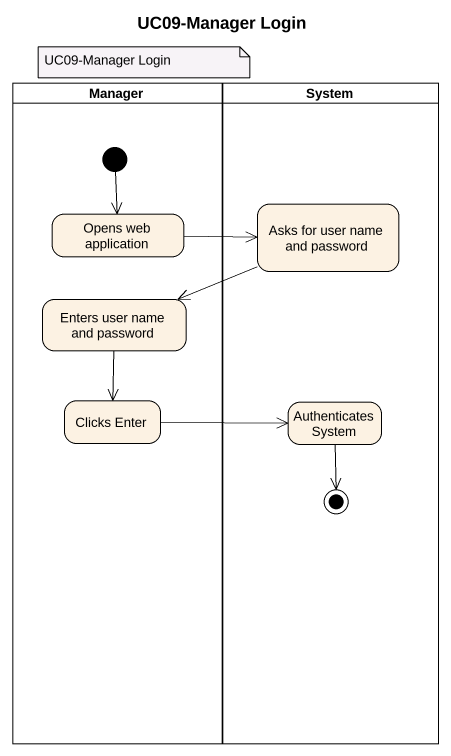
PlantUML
@startuml
title UC09-Manager Login
hide empty description
state Manager <<partition>> {
  state "Opens web application" as Opens_web_application
  state "Enters user name and password" as Enters_user_name_and
  state "Clicks Enter" as Clicks_Enter
  [*] --> Opens_web_application
}
state System <<partition>> {
  state "Asks for user name and password" as Asks_for_user_name_and
  state "Authenticates System" as Authenticates_System
  Authenticates_System --> [*]
}
Opens_web_application -right-> Asks_for_user_name_and
Asks_for_user_name_and -left-> Enters_user_name_and
Enters_user_name_and --> Clicks_Enter
Clicks_Enter -right-> Authenticates_System
note as N1
  UC09-Manager Login
end note
@enduml
